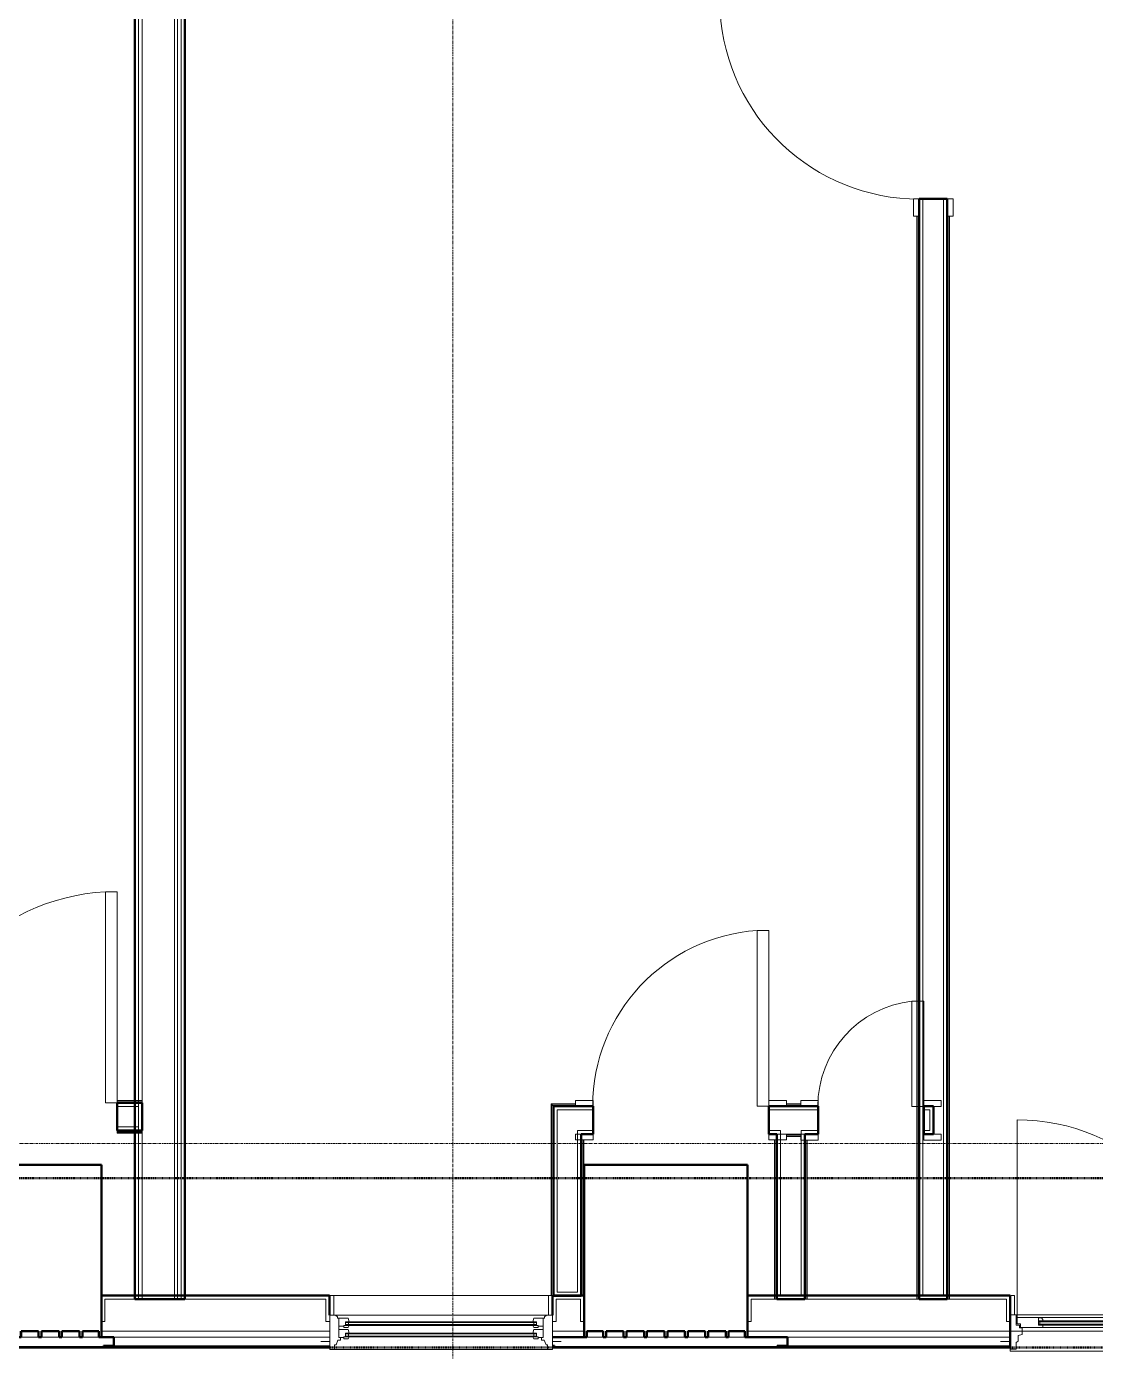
# Model space of a CAD drawing. Header units: inches. Extents: x -4235 to -464, y 9767 to 12344.
# Drawn here: x -3227.1 to -3044.6, y 11246.7 to 11472.8 of the extents above; entities that cross this region are included whole.
import ezdxf

# ---------------------------------------------------------------- set-up
doc = ezdxf.new("R2010")
doc.units = ezdxf.units.IN
doc.header["$MEASUREMENT"] = 0
doc.linetypes.add('Dash 1_16_', pattern=[0.125, 0.0625, -0.0625])
doc.linetypes.add('Grid Line 1_2_', pattern=[0.875, 0.5, -0.125, 0.125, -0.125])
for name, color, linetype, lineweight in [('0-1', 7, 'Continuous', 5), ('0-2', 254, 'Continuous', 9), ('A-DOOR-1', 7, 'Continuous', 9), ('A-DOOR-2', 130, 'Continuous', 20), ('A-DOOR-4', 31, 'Continuous', 9), ('A-DOOR-5', 31, 'Continuous', 20), ('A-DOOR-FRAM', 31, 'Continuous', 20), ('A-DOOR-FRAM-1', 130, 'Continuous', 20), ('A-DOOR-FRAM-2', 31, 'Continuous', 9), ('A-DOOR-GLAZ', 31, 'Continuous', 9), ('A-FLOR-4', 192, 'Continuous', 9), ('A-GENM', 5, 'Continuous', 9), ('A-GENM-5', 5, 'Continuous', 50), ('A-GLAZ-1', 151, 'Continuous', 9), ('A-GLAZ-2', 151, 'Continuous', 20), ('A-GLAZ-3', 151, 'Continuous', 50), ('A-WALL', 113, 'Continuous', 13), ('A-WALL-1', 250, 'Continuous', 50), ('A-WALL-2', 50, 'Continuous', 13), ('A-WALL-3', 10, 'Continuous', 9), ('A-WALL-4', 254, 'Continuous', 9), ('A-WALL-5', 7, 'Continuous', 9), ('A-WALL-6', 113, 'Continuous', 9), ('A-WALL-7', 113, 'Continuous', 50), ('C-PROP-LINE-1', 91, 'Dash 1_16_', 50), ('I-WALL-1', 250, 'Continuous', 50), ('I-WALL-2', 10, 'Continuous', 9), ('I-WALL-3', 254, 'Continuous', 9), ('S-GRID-1', 1, 'Grid Line 1_2_', 9)]:
    doc.layers.add(name, color=color, linetype=linetype, lineweight=lineweight)

# ---------------------------------------------------------------- blocks, each defined once
blk = doc.blocks.new('Basic Wall _ INT - W4BØF - _5_8 GYP - 2X4 WOOD_BATT_ - 5_8 GYP_ - ___-2682507-BACKGROUND - 2ND FLOOR')
at = {"layer": 'A-WALL-3'}
for p, q in [((-3075.02, 11538.59), (-3075.09, 11538.53)), ((-3074.88, 11538.73), (-3075.02, 11538.59)), ((-3074.81, 11538.8), (-3074.88, 11538.74)), ((-3074.67, 11538.94), (-3074.7, 11538.92)), ((-3075.02, 11515.23), (-3075.02, 11515.35)), ((-3075.02, 11515.14), (-3075.02, 11515.23)), ((-3075.02, 11515.08), (-3075.02, 11515.14)), ((-3075.02, 11514.32), (-3075.02, 11514.94)), ((-3075.02, 11510.84), (-3075.02, 11514.31)), ((-3074.67, 11514.94), (-3074.67, 11510.19)), ((-3075.02, 11510.19), (-3075.02, 11510.81)), ((-3075.02, 11509.99), (-3075.02, 11510.04)), ((-3075.02, 11509.9), (-3075.02, 11509.99)), ((-3075.02, 11509.78), (-3075.02, 11509.9)), ((-3075.02, 11486.5), (-3075.02, 11486.6)), ((-3075.02, 11486.4), (-3075.02, 11486.48)), ((-3075.02, 11486.34), (-3075.02, 11486.39)), ((-3075.02, 11482.09), (-3075.02, 11486.19)), ((-3074.67, 11486.19), (-3074.67, 11482.09)), ((-3075.02, 11481.44), (-3075.02, 11482.06)), ((-3074.67, 11482.06), (-3074.67, 11481.44)), ((-3075.02, 11481.24), (-3075.02, 11481.29)), ((-3075.02, 11481.16), (-3075.02, 11481.24)), ((-3075.02, 11481.04), (-3075.02, 11481.15)), ((-3074.67, 11443.44), (-3074.67, 11440.44)), ((-3074.8, 11255.64), (-3075.09, 11255.64)), ((-3075.09, 11255.64), (-3075.02, 11255.64)), ((-3075.02, 11255.64), (-3075.02, 11256.26)), ((-3075.02, 11255.64), (-3074.88, 11255.64)), ((-3074.88, 11255.64), (-3074.81, 11255.64)), ((-3074.72, 11255.64), (-3074.8, 11255.64)), ((-3074.67, 11255.64), (-3074.72, 11255.64)), ((-3074.7, 11255.64), (-3074.67, 11255.64)), ((-3074.67, 11256.26), (-3074.67, 11255.64))]:
    blk.add_line(p, q, dxfattribs=at)
at = {"layer": 'A-WALL-4'}
for p, q in [((-3075.02, 11515.35), (-3075.02, 11538.59)), ((-3074.67, 11538.94), (-3074.67, 11514.94)), ((-3075.09, 11515.23), (-3075.09, 11515.35)), ((-3075.09, 11515.14), (-3075.09, 11515.23)), ((-3075.09, 11515.08), (-3075.09, 11515.14)), ((-3075.09, 11514.32), (-3075.09, 11514.94)), ((-3075.09, 11510.84), (-3075.09, 11514.31)), ((-3074.8, 11514.94), (-3074.8, 11514.32)), ((-3074.8, 11514.31), (-3074.8, 11510.82)), ((-3075.09, 11510.19), (-3075.09, 11510.81)), ((-3075.09, 11509.99), (-3075.09, 11510.04)), ((-3075.09, 11509.9), (-3075.09, 11509.99)), ((-3075.09, 11509.78), (-3075.09, 11509.9)), ((-3075.02, 11486.6), (-3075.02, 11509.78)), ((-3074.8, 11510.81), (-3074.8, 11510.19)), ((-3074.67, 11510.19), (-3074.67, 11486.19)), ((-3075.09, 11486.5), (-3075.09, 11486.6)), ((-3075.09, 11486.4), (-3075.09, 11486.48)), ((-3075.09, 11486.34), (-3075.09, 11486.39)), ((-3075.09, 11482.09), (-3075.09, 11486.19)), ((-3074.8, 11486.19), (-3074.8, 11485.59)), ((-3074.8, 11485.56), (-3074.8, 11482.09)), ((-3075.09, 11481.44), (-3075.09, 11482.06)), ((-3074.8, 11482.06), (-3074.8, 11481.47)), ((-3075.09, 11481.24), (-3075.09, 11481.29)), ((-3075.09, 11481.16), (-3075.09, 11481.24)), ((-3075.09, 11481.04), (-3075.09, 11481.15)), ((-3075.02, 11480.44), (-3075.02, 11481.03)), ((-3074.67, 11481.44), (-3074.67, 11480.44)), ((-3075.02, 11256.26), (-3075.02, 11440.44)), ((-3074.67, 11440.44), (-3074.67, 11256.26)), ((-3075.09, 11255.64), (-3075.09, 11256.26)), ((-3074.8, 11256.26), (-3074.8, 11255.64))]:
    blk.add_line(p, q, dxfattribs=at)
at = {"layer": 'A-WALL-5'}
for p, q in [((-3075.09, 11515.35), (-3075.09, 11538.53)), ((-3074.8, 11538.81), (-3074.8, 11514.94)), ((-3075.09, 11486.6), (-3075.09, 11509.78)), ((-3074.8, 11510.19), (-3074.8, 11486.19)), ((-3075.09, 11480.44), (-3075.09, 11481.03)), ((-3074.8, 11481.44), (-3074.8, 11480.44)), ((-3075.09, 11256.26), (-3075.09, 11440.44)), ((-3074.8, 11440.44), (-3074.8, 11256.26))]:
    blk.add_line(p, q, dxfattribs=at)
at = {"layer": 'A-WALL-5', "flags": 128}
for points in [[(-3075.09, 11538.53), (-3074.97, 11538.65), (-3074.88, 11538.74), (-3074.82, 11538.79), (-3074.8, 11538.81)], [(-3074.8, 11538.81), (-3074.8, 11538.82), (-3074.79, 11538.83), (-3074.77, 11538.84), (-3074.76, 11538.86), (-3074.74, 11538.88), (-3074.72, 11538.9)]]:
    blk.add_lwpolyline(points, dxfattribs=at)
blk = doc.blocks.new('Basic Wall _ INT - W4BØF - _5_8 GYP - 2X4 WOOD_BATT_ - 5_8 GYP_ - ___-2682508-BACKGROUND - 2ND FLOOR')
at = {"layer": 'A-WALL-3'}
for p, q in [((-3069.9, 11543.71), (-3069.92, 11543.69)), ((-3069.72, 11543.89), (-3069.78, 11543.83)), ((-3069.57, 11544.04), (-3069.72, 11543.9)), ((-3069.51, 11544.1), (-3069.57, 11544.04)), ((-3069.92, 11480.44), (-3069.92, 11477.44)), ((-3069.92, 11443.44), (-3069.92, 11440.44)), ((-3069.92, 11256.26), (-3069.92, 11255.64)), ((-3069.92, 11255.64), (-3069.9, 11255.64)), ((-3069.88, 11255.64), (-3069.92, 11255.64)), ((-3069.8, 11255.64), (-3069.88, 11255.64)), ((-3069.51, 11255.64), (-3069.8, 11255.64)), ((-3069.78, 11255.64), (-3069.72, 11255.64)), ((-3069.72, 11255.64), (-3069.57, 11255.64)), ((-3069.57, 11255.64), (-3069.57, 11256.26)), ((-3069.57, 11255.64), (-3069.51, 11255.64))]:
    blk.add_line(p, q, dxfattribs=at)
at = {"layer": 'A-WALL-4'}
for p, q in [((-3069.92, 11543.69), (-3069.92, 11480.44)), ((-3069.57, 11480.44), (-3069.57, 11544.04)), ((-3069.92, 11440.44), (-3069.92, 11256.26)), ((-3069.57, 11256.26), (-3069.57, 11440.44)), ((-3069.8, 11255.64), (-3069.8, 11256.26)), ((-3069.51, 11255.64), (-3069.51, 11256.26))]:
    blk.add_line(p, q, dxfattribs=at)
at = {"layer": 'A-WALL-5'}
for p, q in [((-3069.8, 11480.44), (-3069.8, 11543.81)), ((-3069.51, 11480.44), (-3069.51, 11544.1)), ((-3069.8, 11256.26), (-3069.8, 11440.44)), ((-3069.51, 11256.26), (-3069.51, 11440.44))]:
    blk.add_line(p, q, dxfattribs=at)
at = {"layer": 'A-WALL-5', "flags": 128}
for points in [[(-3069.88, 11543.73), (-3069.86, 11543.75), (-3069.84, 11543.77), (-3069.82, 11543.79), (-3069.81, 11543.8), (-3069.8, 11543.81), (-3069.8, 11543.81)], [(-3069.8, 11543.81), (-3069.78, 11543.83), (-3069.72, 11543.89), (-3069.63, 11543.98), (-3069.51, 11544.1)]]:
    blk.add_lwpolyline(points, dxfattribs=at)
blk = doc.blocks.new('SWING - SINGLE - FLUSH - 2-10 x 6-8 - PRIVACY-3199407-BACKGROUND - 2ND FLOOR')
at = {"layer": 'A-DOOR-1'}
blk.add_arc((17, 2.37), 34.07, 93.3657, 180, dxfattribs=at)
at = {"layer": 'A-DOOR-2'}
for p, q in [((15, 2.37), (15, 36.38)), ((17, 36.38), (15, 36.38)), ((17, 2.37), (17, 36.38)), ((17, 2.37), (15, 2.37))]:
    blk.add_line(p, q, dxfattribs=at)
at = {"layer": 'A-DOOR-FRAM-1'}
for p, q in [((-17, 3.37), (-20, 3.37)), ((-20, 3.37), (-20, 2.37)), ((-20, 2.37), (-17, 2.37)), ((-17, 2.37), (-17, 3.37)), ((20, 3.37), (17, 3.37)), ((17, 3.37), (17, 2.37)), ((17, 2.37), (20, 2.37)), ((20, 2.37), (20, 3.37)), ((-17, -2.38), (-20, -2.38)), ((-20, -2.38), (-20, -3.38)), ((-20, -3.38), (-17, -3.38)), ((-17, -3.38), (-17, -2.38)), ((20, -2.38), (17, -2.38)), ((17, -2.38), (17, -3.38)), ((17, -3.38), (20, -3.38)), ((20, -3.38), (20, -2.38))]:
    blk.add_line(p, q, dxfattribs=at)
blk = doc.blocks.new('Basic Wall _ INT - W4BØF - _5_8 GYP - 2X4 WOOD_BATT_ - 5_8 GYP_ - ___-2682517-BACKGROUND - 2ND FLOOR')
at = {"layer": 'A-WALL-3'}
for p, q in [((-3132.37, 11256.26), (-3132.37, 11256.2)), ((-3132.37, 11256.16), (-3132.35, 11256.16)), ((-3132.23, 11256.16), (-3132.17, 11256.16)), ((-3132.17, 11256.16), (-3132.02, 11256.16)), ((-3132.02, 11256.16), (-3132.02, 11256.24)), ((-3132.02, 11256.16), (-3131.96, 11256.16))]:
    blk.add_line(p, q, dxfattribs=at)
at = {"layer": 'A-WALL-4'}
for p, q in [((-3132.37, 11282.79), (-3132.37, 11256.26)), ((-3132.02, 11256.26), (-3132.02, 11282.79)), ((-3132.33, 11256.16), (-3132.37, 11256.16)), ((-3132.25, 11256.16), (-3132.33, 11256.16)), ((-3132.25, 11256.16), (-3132.25, 11256.26)), ((-3131.96, 11256.16), (-3132.25, 11256.16)), ((-3131.96, 11256.17), (-3131.96, 11256.25))]:
    blk.add_line(p, q, dxfattribs=at)
at = {"layer": 'A-WALL-5'}
for p, q in [((-3132.25, 11256.26), (-3132.25, 11282.79)), ((-3131.96, 11256.26), (-3131.96, 11282.79))]:
    blk.add_line(p, q, dxfattribs=at)
blk = doc.blocks.new('Basic Wall _ INT - W4BØF - _5_8 GYP - 2X4 WOOD_BATT_ - 5_8 GYP_ - ___-2682518-BACKGROUND - 2ND FLOOR')
at = {"layer": 'A-WALL-3'}
for p, q in [((-3137.47, 11288.89), (-3137.54, 11288.95)), ((-3137.33, 11288.75), (-3137.47, 11288.89)), ((-3137.26, 11288.68), (-3137.33, 11288.74)), ((-3137.12, 11288.54), (-3137.15, 11288.56)), ((-3137.15, 11256.16), (-3137.12, 11256.16)), ((-3137.12, 11256.26), (-3137.12, 11256.16))]:
    blk.add_line(p, q, dxfattribs=at)
at = {"layer": 'A-WALL-4'}
for p, q in [((-3137.47, 11256.26), (-3137.47, 11288.89)), ((-3137.12, 11288.54), (-3137.12, 11256.26)), ((-3137.25, 11256.16), (-3137.27, 11256.16)), ((-3137.25, 11256.26), (-3137.25, 11256.2)), ((-3137.17, 11256.16), (-3137.25, 11256.16)), ((-3137.12, 11256.16), (-3137.17, 11256.16))]:
    blk.add_line(p, q, dxfattribs=at)
at = {"layer": 'A-WALL-5'}
for p, q in [((-3137.54, 11256.26), (-3137.54, 11288.95)), ((-3137.25, 11288.66), (-3137.25, 11256.26))]:
    blk.add_line(p, q, dxfattribs=at)
at = {"layer": 'A-WALL-5', "flags": 128}
for points in [[(-3137.54, 11288.95), (-3137.42, 11288.83), (-3137.33, 11288.74), (-3137.27, 11288.68), (-3137.25, 11288.66)], [(-3137.25, 11288.66), (-3137.25, 11288.66), (-3137.24, 11288.65), (-3137.22, 11288.64), (-3137.21, 11288.62), (-3137.19, 11288.6), (-3137.17, 11288.58)]]:
    blk.add_lwpolyline(points, dxfattribs=at)
blk = doc.blocks.new('Basic Wall _ INT - W4BØF - _5_8 GYP - 2X4 WOOD_BATT_ - 5_8 GYP_ - ___-2682519-BACKGROUND - 2ND FLOOR')
at = {"layer": 'A-WALL-3'}
for p, q in [((-3094.92, 11283.79), (-3097.36, 11283.79)), ((-3097.36, 11283.44), (-3094.92, 11283.44))]:
    blk.add_line(p, q, dxfattribs=at)
at = {"layer": 'A-WALL-4'}
for p, q in [((-3097.36, 11283.66), (-3094.92, 11283.66)), ((-3097.36, 11283.38), (-3094.92, 11283.38))]:
    blk.add_line(p, q, dxfattribs=at)
blk = doc.blocks.new('Basic Wall _ INT - W4BØF - _5_8 GYP - 2X4 WOOD_BATT_ - 5_8 GYP_ - ___-2682520-BACKGROUND - 2ND FLOOR')
at = {"layer": 'A-WALL-3'}
for p, q in [((-3137.54, 11288.95), (-3137.47, 11288.89)), ((-3137.47, 11288.89), (-3137.33, 11288.75)), ((-3137.33, 11288.74), (-3137.26, 11288.68)), ((-3137.15, 11288.56), (-3137.12, 11288.54)), ((-3097.36, 11288.54), (-3100.36, 11288.54)), ((-3091.92, 11288.54), (-3094.92, 11288.54))]:
    blk.add_line(p, q, dxfattribs=at)
at = {"layer": 'A-WALL-4'}
for p, q in [((-3137.47, 11288.89), (-3133.36, 11288.89)), ((-3133.36, 11288.54), (-3137.12, 11288.54)), ((-3097.36, 11288.89), (-3094.92, 11288.89)), ((-3094.92, 11288.54), (-3097.36, 11288.54))]:
    blk.add_line(p, q, dxfattribs=at)
at = {"layer": 'A-WALL-5'}
for p, q in [((-3137.54, 11288.95), (-3133.36, 11288.95)), ((-3133.36, 11288.66), (-3137.25, 11288.66)), ((-3097.36, 11288.95), (-3094.92, 11288.95)), ((-3094.92, 11288.66), (-3097.36, 11288.66))]:
    blk.add_line(p, q, dxfattribs=at)
at = {"layer": 'A-WALL-5', "flags": 128}
for points in [[(-3137.25, 11288.66), (-3137.27, 11288.68), (-3137.33, 11288.74), (-3137.42, 11288.83), (-3137.54, 11288.95)], [(-3137.17, 11288.58), (-3137.19, 11288.6), (-3137.21, 11288.62), (-3137.22, 11288.64), (-3137.24, 11288.65), (-3137.25, 11288.66), (-3137.25, 11288.66)]]:
    blk.add_lwpolyline(points, dxfattribs=at)
blk = doc.blocks.new('SWING - SINGLE - FLUSH - 30_ x 80_ - MAGIC PAK DOOR - ACOUSTICAL SEAL-3199413-BACKGROUND - 2ND FLOOR')
at = {"layer": 'A-DOOR-1'}
blk.add_arc((15, 2.375), 30.067, 93.81407, 180, dxfattribs=at)
at = {"layer": 'A-DOOR-2'}
for p, q in [((13, 2.375), (13, 32.375)), ((15, 32.375), (13, 32.375)), ((15, 2.375), (15, 32.375)), ((15, 2.375), (13, 2.375))]:
    blk.add_line(p, q, dxfattribs=at)
at = {"layer": 'A-DOOR-FRAM-1'}
for p, q in [((-15, 3.375), (-18, 3.375)), ((-18, 3.375), (-18, 2.375)), ((-18, 2.375), (-15, 2.375)), ((-15, 2.375), (-15, 3.375)), ((18, 3.375), (15, 3.375)), ((15, 3.375), (15, 2.375)), ((15, 2.375), (18, 2.375)), ((18, 2.375), (18, 3.375)), ((-15, -2.375), (-18, -2.375)), ((-18, -2.375), (-18, -3.375)), ((-18, -3.375), (-15, -3.375)), ((-15, -3.375), (-15, -2.375)), ((18, -2.375), (15, -2.375)), ((15, -2.375), (15, -3.375)), ((15, -3.375), (18, -3.375)), ((18, -3.375), (18, -2.375))]:
    blk.add_line(p, q, dxfattribs=at)
blk = doc.blocks.new('SWING - SINGLE - FLUSH - 1-6 X 6-8 PASSAGE-3199417-BACKGROUND - 2ND FLOOR')
at = {"layer": 'A-DOOR-1'}
blk.add_arc((9, 2.37), 18.07, 96.3558, 180, dxfattribs=at)
at = {"layer": 'A-DOOR-2'}
for p, q in [((7, 2.37), (7, 20.33)), ((9, 20.33), (7, 20.33)), ((9, 2.37), (9, 20.33)), ((9, 2.37), (7, 2.37))]:
    blk.add_line(p, q, dxfattribs=at)
at = {"layer": 'A-DOOR-FRAM-1'}
for p, q in [((-9, 3.37), (-12, 3.37)), ((-12, 3.37), (-12, 2.37)), ((-12, 2.37), (-9, 2.37)), ((-9, 2.37), (-9, 3.37)), ((12, 3.37), (9, 3.37)), ((9, 3.37), (9, 2.37)), ((9, 2.37), (12, 2.37)), ((12, 2.37), (12, 3.37)), ((-9, -2.38), (-12, -2.38)), ((-12, -2.38), (-12, -3.38)), ((-12, -3.38), (-9, -3.38)), ((-9, -3.38), (-9, -2.38)), ((12, -2.38), (9, -2.38)), ((9, -2.38), (9, -3.38)), ((9, -3.38), (12, -3.38)), ((12, -3.38), (12, -2.38))]:
    blk.add_line(p, q, dxfattribs=at)
blk = doc.blocks.new('Basic Wall _ INT - W4BØF - _5_8 GYP - 2X4 WOOD_BATT_ - 5_8 GYP_ - ___-2682521-BACKGROUND - 2ND FLOOR')
at = {"layer": 'A-WALL-3'}
for p, q in [((-3094.23, 11255.64), (-3094.23, 11256.26)), ((-3094.23, 11255.64), (-3094.2, 11255.64)), ((-3094.18, 11255.64), (-3094.23, 11255.64)), ((-3094.1, 11255.64), (-3094.18, 11255.64)), ((-3093.81, 11255.64), (-3094.1, 11255.64)), ((-3094.09, 11255.64), (-3094.03, 11255.64)), ((-3094.02, 11255.64), (-3093.88, 11255.64)), ((-3093.88, 11256.26), (-3093.88, 11255.64)), ((-3093.88, 11255.64), (-3093.81, 11255.64))]:
    blk.add_line(p, q, dxfattribs=at)
at = {"layer": 'A-WALL-4'}
for p, q in [((-3094.23, 11256.26), (-3094.23, 11282.79)), ((-3093.88, 11282.79), (-3093.88, 11256.26)), ((-3094.1, 11255.64), (-3094.1, 11256.26)), ((-3093.81, 11256.26), (-3093.81, 11255.64))]:
    blk.add_line(p, q, dxfattribs=at)
at = {"layer": 'A-WALL-5'}
for p, q in [((-3094.1, 11256.26), (-3094.1, 11282.79)), ((-3093.81, 11282.79), (-3093.81, 11256.26))]:
    blk.add_line(p, q, dxfattribs=at)
blk = doc.blocks.new('Basic Wall _ INT - W4BØF - _5_8 GYP - 2X4 WOOD_BATT_ - 5_8 GYP_ - ___-2682522-BACKGROUND - 2ND FLOOR')
at = {"layer": 'A-WALL-3'}
for p, q in [((-3099.1, 11255.64), (-3099.39, 11255.64)), ((-3099.39, 11255.64), (-3099.33, 11255.64)), ((-3099.33, 11256.26), (-3099.33, 11255.64)), ((-3099.33, 11255.64), (-3099.18, 11255.64)), ((-3099.18, 11255.64), (-3099.12, 11255.64)), ((-3099.02, 11255.64), (-3099.1, 11255.64)), ((-3098.98, 11255.64), (-3099.02, 11255.64)), ((-3099, 11255.64), (-3098.98, 11255.64)), ((-3098.98, 11255.64), (-3098.98, 11256.26))]:
    blk.add_line(p, q, dxfattribs=at)
at = {"layer": 'A-WALL-4'}
for p, q in [((-3099.33, 11282.79), (-3099.33, 11256.26)), ((-3098.98, 11256.26), (-3098.98, 11282.79)), ((-3099.39, 11256.26), (-3099.39, 11255.64)), ((-3099.1, 11256.26), (-3099.1, 11255.64))]:
    blk.add_line(p, q, dxfattribs=at)
at = {"layer": 'A-WALL-5'}
for p, q in [((-3099.39, 11282.79), (-3099.39, 11256.26)), ((-3099.1, 11282.79), (-3099.1, 11256.26))]:
    blk.add_line(p, q, dxfattribs=at)
blk = doc.blocks.new('Basic Wall _ INT - W4BØF - _5_8 GYP - 2X4 WOOD_BATT_ - 5_8 GYP_ - ___-3184032-BACKGROUND - 2ND FLOOR')
at = {"layer": 'A-WALL-3'}
for p, q in [((-3207.32, 11289.49), (-3208.56, 11289.49)), ((-3207.32, 11289.49), (-3207.32, 11289.55)), ((-3207.32, 11289.55), (-3207.32, 11289.26)), ((-3207.32, 11289.34), (-3207.32, 11289.49)), ((-3208.56, 11289.14), (-3207.32, 11289.14)), ((-3207.32, 11289.28), (-3207.32, 11289.34)), ((-3207.32, 11289.26), (-3207.32, 11289.2)), ((-3207.32, 11289.2), (-3207.32, 11289.18)), ((-3207.32, 11289.18), (-3207.32, 11289.14)), ((-3207.32, 11289.14), (-3207.32, 11289.16))]:
    blk.add_line(p, q, dxfattribs=at)
at = {"layer": 'A-WALL-4'}
for p, q in [((-3211.6, 11289.55), (-3211.6, 11289.49)), ((-3211.6, 11289.49), (-3211.6, 11289.34)), ((-3208.57, 11289.49), (-3211.6, 11289.49)), ((-3207.32, 11289.55), (-3208.56, 11289.55)), ((-3211.6, 11289.34), (-3211.6, 11289.28)), ((-3211.6, 11289.16), (-3211.6, 11289.14)), ((-3211.6, 11289.14), (-3208.57, 11289.14)), ((-3207.32, 11289.26), (-3208.56, 11289.26))]:
    blk.add_line(p, q, dxfattribs=at)
at = {"layer": 'A-WALL-5'}
for p, q in [((-3211.6, 11289.26), (-3211.6, 11289.55)), ((-3208.57, 11289.55), (-3211.6, 11289.55)), ((-3208.57, 11289.26), (-3211.6, 11289.26)), ((-3211.6, 11289.18), (-3211.6, 11289.26)), ((-3211.6, 11289.14), (-3211.6, 11289.18))]:
    blk.add_line(p, q, dxfattribs=at)
blk = doc.blocks.new('Basic Wall _ INT - W4BØF - _5_8 GYP - 2X4 WOOD_BATT_ - 5_8 GYP_ - ___-3184031-BACKGROUND - 2ND FLOOR')
at = {"layer": 'A-WALL-3'}
for p, q in [((-3208.56, 11284.39), (-3207.99, 11284.39)), ((-3207.99, 11284.04), (-3208.56, 11284.04)), ((-3207.95, 11284.39), (-3207.32, 11284.39)), ((-3207.32, 11284.04), (-3207.95, 11284.04)), ((-3207.32, 11284.39), (-3207.32, 11284.34)), ((-3207.32, 11284.36), (-3207.32, 11284.39)), ((-3207.32, 11284.34), (-3207.32, 11284.26)), ((-3207.32, 11284.26), (-3207.32, 11284.26)), ((-3207.32, 11284.26), (-3207.32, 11284.24)), ((-3207.32, 11284.18), (-3207.32, 11284.25)), ((-3207.32, 11284.24), (-3207.32, 11283.97)), ((-3207.32, 11284.04), (-3207.32, 11284.18)), ((-3207.32, 11283.97), (-3207.32, 11284.04))]:
    blk.add_line(p, q, dxfattribs=at)
at = {"layer": 'A-WALL-4'}
for p, q in [((-3211.6, 11284.39), (-3211.6, 11284.36)), ((-3211.6, 11284.39), (-3208.57, 11284.39)), ((-3211.6, 11284.25), (-3211.6, 11284.18)), ((-3211.6, 11284.18), (-3211.6, 11284.04)), ((-3211.6, 11284.04), (-3211.6, 11283.97)), ((-3208.57, 11284.04), (-3211.6, 11284.04)), ((-3208.56, 11284.26), (-3207.99, 11284.26)), ((-3207.99, 11283.97), (-3208.56, 11283.97)), ((-3207.95, 11284.26), (-3207.32, 11284.26)), ((-3207.32, 11283.97), (-3207.95, 11283.97))]:
    blk.add_line(p, q, dxfattribs=at)
at = {"layer": 'A-WALL-5'}
for p, q in [((-3211.6, 11284.34), (-3211.6, 11284.39)), ((-3211.6, 11284.26), (-3211.6, 11284.34)), ((-3211.6, 11284.26), (-3208.57, 11284.26)), ((-3211.6, 11283.97), (-3211.6, 11284.26)), ((-3208.57, 11283.97), (-3211.6, 11283.97))]:
    blk.add_line(p, q, dxfattribs=at)
blk = doc.blocks.new('SWING - SINGLE - FLUSH - 36_ x 80_ - OFFSET PIVOT DOOR AT MAGIC PAK AND WASHER_DRYER-3199414-BACKGROUND - 2ND FLOOR')
at = {"layer": 'A-DOOR-1'}
blk.add_arc((18, 2.37), 36.07, 93.1789, 180, dxfattribs=at)
at = {"layer": 'A-DOOR-2'}
for p, q in [((16, 2.37), (16, 38.39)), ((18, 38.39), (16, 38.39)), ((18, 2.37), (18, 38.39)), ((18, 2.37), (16, 2.37))]:
    blk.add_line(p, q, dxfattribs=at)
blk = doc.blocks.new('CTR - 1st Phase - Unit Layouts_rvt-1-BACKGROUND - 2ND FLOOR')
at = {"layer": 'A-WALL-1'}
for p, q in [((-3069.92, 11443.44), (-3074.67, 11443.44)), ((-3074.67, 11443.44), (-3074.67, 11255.64)), ((-3069.92, 11255.64), (-3069.92, 11443.44)), ((-3207.32, 11289.14), (-3211.6, 11289.14)), ((-3211.6, 11289.14), (-3211.6, 11284.39)), ((-3207.32, 11288.51), (-3207.32, 11289.14)), ((-3207.32, 11285.01), (-3207.32, 11288.51)), ((-3136.5, 11288.54), (-3137.12, 11288.54)), ((-3137.12, 11288.54), (-3137.12, 11256.16)), ((-3132.37, 11288.54), (-3136.5, 11288.54)), ((-3130.36, 11288.54), (-3132.37, 11288.54)), ((-3130.36, 11283.79), (-3130.36, 11288.54)), ((-3091.92, 11288.54), (-3100.36, 11288.54)), ((-3100.36, 11288.54), (-3100.36, 11283.79)), ((-3091.92, 11283.79), (-3091.92, 11288.54)), ((-3072.24, 11288.54), (-3073.92, 11288.54)), ((-3073.92, 11288.54), (-3073.92, 11283.79)), ((-3072.24, 11287.91), (-3072.24, 11288.54)), ((-3072.24, 11284.41), (-3072.24, 11287.91)), ((-3207.32, 11284.39), (-3207.32, 11285.01)), ((-3211.6, 11284.39), (-3207.32, 11284.39)), ((-3132.37, 11256.16), (-3132.37, 11283.79)), ((-3132.37, 11283.79), (-3130.36, 11283.79)), ((-3100.36, 11283.79), (-3098.98, 11283.79)), ((-3098.98, 11283.79), (-3098.98, 11255.64)), ((-3094.23, 11283.79), (-3091.92, 11283.79)), ((-3094.23, 11255.64), (-3094.23, 11283.79)), ((-3073.92, 11283.79), (-3072.24, 11283.79)), ((-3072.24, 11283.79), (-3072.24, 11284.41)), ((-3137.12, 11256.16), (-3136.5, 11256.16)), ((-3136.5, 11256.16), (-3133, 11256.16)), ((-3133, 11256.16), (-3132.37, 11256.16)), ((-3098.98, 11255.64), (-3098.35, 11255.64)), ((-3098.35, 11255.64), (-3094.85, 11255.64)), ((-3094.85, 11255.64), (-3094.23, 11255.64)), ((-3074.67, 11255.64), (-3074.05, 11255.64)), ((-3074.05, 11255.64), (-3070.55, 11255.64)), ((-3070.55, 11255.64), (-3069.92, 11255.64))]:
    blk.add_line(p, q, dxfattribs=at)
at = {"layer": 'A-WALL-2'}
for p, q in [((-3074.05, 11443.44), (-3074.05, 11256.26)), ((-3070.55, 11443.44), (-3070.55, 11256.26)), ((-3207.95, 11288.51), (-3211.6, 11288.51)), ((-3207.95, 11285.01), (-3207.95, 11288.51)), ((-3136.5, 11287.91), (-3136.5, 11256.79)), ((-3136.5, 11287.91), (-3133, 11287.91)), ((-3133, 11287.91), (-3132.37, 11287.91)), ((-3130.36, 11287.91), (-3132.37, 11287.91)), ((-3091.92, 11287.91), (-3100.36, 11287.91)), ((-3072.86, 11287.91), (-3073.92, 11287.91)), ((-3072.86, 11284.41), (-3072.86, 11287.91)), ((-3207.95, 11285.01), (-3211.6, 11285.01)), ((-3133, 11284.41), (-3133, 11256.79)), ((-3133, 11284.41), (-3132.37, 11284.41)), ((-3130.36, 11284.41), (-3132.37, 11284.41)), ((-3098.35, 11284.41), (-3100.36, 11284.41)), ((-3098.35, 11284.41), (-3098.35, 11283.79)), ((-3098.35, 11256.26), (-3098.35, 11283.79)), ((-3091.92, 11284.41), (-3094.85, 11284.41)), ((-3094.85, 11284.41), (-3094.85, 11283.79)), ((-3094.85, 11256.26), (-3094.85, 11283.79)), ((-3072.86, 11284.41), (-3073.92, 11284.41)), ((-3136.5, 11256.79), (-3133, 11256.79)), ((-3098.35, 11256.26), (-3094.85, 11256.26)), ((-3074.05, 11256.26), (-3070.55, 11256.26))]:
    blk.add_line(p, q, dxfattribs=at)
at = {"layer": 'A-WALL-3'}
for p, q in [((-3074.67, 11443.44), (-3074.67, 11440.44)), ((-3069.92, 11440.44), (-3069.92, 11443.44)), ((-3074.67, 11440.44), (-3074.67, 11256.26)), ((-3069.92, 11256.26), (-3069.92, 11440.44)), ((-3208.57, 11289.14), (-3211.6, 11289.14)), ((-3207.32, 11289.14), (-3208.56, 11289.14)), ((-3207.32, 11289.14), (-3207.32, 11284.39)), ((-3137.12, 11288.54), (-3133.36, 11288.54)), ((-3137.12, 11288.54), (-3137.12, 11256.26)), ((-3097.36, 11288.54), (-3100.36, 11288.54)), ((-3094.92, 11288.54), (-3097.36, 11288.54)), ((-3091.92, 11288.54), (-3094.92, 11288.54)), ((-3073.92, 11283.79), (-3073.92, 11288.54)), ((-3072.24, 11288.54), (-3072.24, 11283.79)), ((-3211.6, 11284.39), (-3208.57, 11284.39)), ((-3208.56, 11284.39), (-3207.99, 11284.39)), ((-3207.95, 11284.39), (-3207.32, 11284.39)), ((-3132.37, 11256.26), (-3132.37, 11282.79)), ((-3098.98, 11282.79), (-3098.98, 11256.26)), ((-3094.23, 11256.26), (-3094.23, 11282.79)), ((-3137.12, 11256.26), (-3137.12, 11256.16)), ((-3132.37, 11256.16), (-3137.12, 11256.16)), ((-3132.37, 11256.2), (-3132.37, 11256.26)), ((-3098.98, 11256.26), (-3098.98, 11255.64)), ((-3094.23, 11255.64), (-3098.98, 11255.64)), ((-3094.23, 11255.64), (-3094.23, 11256.26)), ((-3074.67, 11256.26), (-3074.67, 11255.64)), ((-3069.92, 11255.64), (-3074.67, 11255.64)), ((-3069.92, 11255.64), (-3069.92, 11256.26))]:
    blk.add_line(p, q, dxfattribs=at)
at = {"layer": 'A-WALL-4'}
for p, q in [((-3074.67, 11443.44), (-3069.92, 11443.44)), ((-3211.6, 11284.39), (-3211.6, 11289.14)), ((-3130.36, 11288.54), (-3130.36, 11283.79)), ((-3100.36, 11283.79), (-3100.36, 11288.54)), ((-3091.92, 11288.54), (-3091.92, 11283.79))]:
    blk.add_line(p, q, dxfattribs=at)
at = {"layer": '0-2'}
for name, p in [('Basic Wall _ INT - W4BØF - _5_8 GYP - 2X4 WOOD_BATT_ - 5_8 GYP_ - ___-2682508-BACKGROUND - 2ND FLOOR', (0, 0)), ('Basic Wall _ INT - W4BØF - _5_8 GYP - 2X4 WOOD_BATT_ - 5_8 GYP_ - ___-2682507-BACKGROUND - 2ND FLOOR', (0, 0)), ('SWING - SINGLE - FLUSH - 36_ x 80_ - OFFSET PIVOT DOOR AT MAGIC PAK AND WASHER_DRYER-3199414-BACKGROUND - 2ND FLOOR', (-3229.6, 11286.76)), ('SWING - SINGLE - FLUSH - 30_ x 80_ - MAGIC PAK DOOR - ACOUSTICAL SEAL-3199413-BACKGROUND - 2ND FLOOR', (-3115.36, 11286.16)), ('SWING - SINGLE - FLUSH - 1-6 X 6-8 PASSAGE-3199417-BACKGROUND - 2ND FLOOR', (-3082.92, 11286.16)), ('Basic Wall _ INT - W4BØF - _5_8 GYP - 2X4 WOOD_BATT_ - 5_8 GYP_ - ___-3184032-BACKGROUND - 2ND FLOOR', (0, 0)), ('Basic Wall _ INT - W4BØF - _5_8 GYP - 2X4 WOOD_BATT_ - 5_8 GYP_ - ___-2682518-BACKGROUND - 2ND FLOOR', (0, 0)), ('Basic Wall _ INT - W4BØF - _5_8 GYP - 2X4 WOOD_BATT_ - 5_8 GYP_ - ___-2682520-BACKGROUND - 2ND FLOOR', (0, 0)), ('Basic Wall _ INT - W4BØF - _5_8 GYP - 2X4 WOOD_BATT_ - 5_8 GYP_ - ___-3184031-BACKGROUND - 2ND FLOOR', (0, 0)), ('Basic Wall _ INT - W4BØF - _5_8 GYP - 2X4 WOOD_BATT_ - 5_8 GYP_ - ___-2682517-BACKGROUND - 2ND FLOOR', (0, 0)), ('Basic Wall _ INT - W4BØF - _5_8 GYP - 2X4 WOOD_BATT_ - 5_8 GYP_ - ___-2682522-BACKGROUND - 2ND FLOOR', (0, 0)), ('Basic Wall _ INT - W4BØF - _5_8 GYP - 2X4 WOOD_BATT_ - 5_8 GYP_ - ___-2682519-BACKGROUND - 2ND FLOOR', (0, 0)), ('Basic Wall _ INT - W4BØF - _5_8 GYP - 2X4 WOOD_BATT_ - 5_8 GYP_ - ___-2682521-BACKGROUND - 2ND FLOOR', (0, 0))]:
    blk.add_blockref(name, p, dxfattribs=at)
at = {"layer": '0-2', "rotation": 90.00000000004655}
blk.add_blockref('SWING - SINGLE - FLUSH - 2-10 x 6-8 - PRIVACY-3199407-BACKGROUND - 2ND FLOOR', (-3072.3, 11460.44), dxfattribs=at)
blk = doc.blocks.new('CTR - 1st Phase - Common Walls_rvt-1-BACKGROUND - 2ND FLOOR')
at = {"layer": 'A-WALL-2'}
for p, q in [((-3207.95, 11255.64), (-3207.95, 11622.61)), ((-3207.32, 11255.64), (-3207.32, 11622.61)), ((-3201.82, 11255.64), (-3201.82, 11622.61)), ((-3201.32, 11255.64), (-3201.32, 11622.61)), ((-3200.7, 11255.64), (-3200.7, 11622.61))]:
    blk.add_line(p, q, dxfattribs=at)
at = {"layer": 'I-WALL-1'}
for p, q in [((-3208.57, 11622.61), (-3208.57, 11255.64)), ((-3200.07, 11255.64), (-3200.07, 11520.49)), ((-3208.57, 11255.64), (-3200.07, 11255.64))]:
    blk.add_line(p, q, dxfattribs=at)
at = {"layer": 'I-WALL-2'}
for p, q in [((-3208.57, 11289.55), (-3208.57, 11289.47)), ((-3208.57, 11289.43), (-3208.57, 11289.37)), ((-3208.57, 11289.14), (-3208.57, 11284.39)), ((-3208.57, 11284.18), (-3208.57, 11284.12)), ((-3208.57, 11284.09), (-3208.57, 11284.01)), ((-3208.57, 11256.26), (-3208.57, 11255.64)), ((-3200.07, 11255.64), (-3208.57, 11255.64)), ((-3200.07, 11255.64), (-3200.07, 11256.26))]:
    blk.add_line(p, q, dxfattribs=at)
at = {"layer": 'I-WALL-3'}
for p, q in [((-3208.57, 11622.61), (-3208.57, 11289.55)), ((-3200.07, 11256.26), (-3200.07, 11509.78)), ((-3208.57, 11283.97), (-3208.57, 11256.26))]:
    blk.add_line(p, q, dxfattribs=at)
blk = doc.blocks.new('Door-Inswing-Andersen-400_Series-Single - 3_ 0-1_8_ x custom height - 2ND FLOOR-2896085-BACKGROUND - 2ND FLOOR')
at = {"layer": 'A-DOOR-4'}
blk.add_line((16.87, -0.66), (16.87, -34.41), dxfattribs=at)
blk.add_arc((16.87, -0.66), 33.75, 180, 270, dxfattribs=at)
at = {"layer": 'A-DOOR-5'}
for p, q in [((-16.26, 0.42), (-16.87, 0.41)), ((-16.87, 0.41), (-16.87, -0.66)), ((-16.26, 1.06), (-16.26, 0.42)), ((-16.26, 1.06), (-12.44, 1.06)), ((-13.19, 0.66), (-12.44, 0.66)), ((-13.19, -0.66), (-13.19, 0.66)), ((-12.44, 0.75), (-12.47, 1.06)), ((12.44, 1.06), (-12.44, 1.06)), ((-12.44, 0.66), (-12.44, 0.75)), ((16.26, 1.06), (12.44, 1.06)), ((12.44, 0.75), (12.47, 1.06)), ((12.44, 0.66), (12.44, 0.75)), ((13.19, 0.66), (12.44, 0.66)), ((13.19, -0.66), (13.19, 0.66)), ((16.26, 1.06), (16.26, 0.42)), ((16.26, 0.42), (16.87, 0.41)), ((16.87, 0.41), (16.87, -0.66)), ((-16.87, -0.66), (-12.44, -0.66)), ((-12.44, -0.09), (-13.19, -0.09)), ((-13.19, -0.59), (-12.67, -0.59)), ((-13.19, -0.66), (-13.19, -0.59)), ((-12.67, -0.59), (-12.47, -0.34)), ((-12.47, -0.34), (-12.44, -0.16)), ((-12.44, -0.16), (-12.44, -0.09)), ((12.44, -0.66), (-12.44, -0.66)), ((12.44, -0.09), (13.19, -0.09)), ((12.44, -0.16), (12.44, -0.09)), ((12.47, -0.34), (12.44, -0.16)), ((16.87, -0.66), (12.44, -0.66)), ((12.67, -0.59), (12.47, -0.34)), ((13.19, -0.59), (12.67, -0.59)), ((13.19, -0.66), (13.19, -0.59))]:
    blk.add_line(p, q, dxfattribs=at)
at = {"layer": 'A-DOOR-FRAM'}
for p, q in [((18.06, 5.09), (-18.06, 5.09)), ((-18.06, 5.09), (-18.06, 4.44)), ((-18.06, 4.75), (-18.06, -1.13)), ((-18.06, 4.75), (-17.03, 4.75)), ((-17.03, 3.63), (-17.03, 4.75)), ((17.03, 3.63), (17.03, 4.75)), ((18.06, 4.75), (17.03, 4.75)), ((18.06, 4.44), (18.06, 5.09)), ((18.06, 4.75), (18.06, -1.13)), ((-19.69, 3.44), (-18.06, 3.44)), ((-18.06, 4.44), (-18.06, -1.13)), ((-16.69, 3.39), (-17.03, 3.63)), ((-16.69, 2.39), (-16.69, 3.39)), ((-16, 2.23), (-16.69, 2.39)), ((16, 2.23), (16.69, 2.39)), ((16.69, 3.39), (17.03, 3.63)), ((16.69, 2.39), (16.69, 3.39)), ((18.06, -1.13), (18.06, 4.44)), ((19.69, 3.44), (18.06, 3.44)), ((-17.03, 0.66), (-16.45, 0.66)), ((-17.03, -1.13), (-17.03, 0.66)), ((-16.45, 0.66), (-16.45, 1.09)), ((-16.45, 1.09), (-16, 1.09)), ((-16, 1.09), (-16, 2.23)), ((16, 1.09), (16, 2.23)), ((16.45, 1.09), (16, 1.09)), ((16.45, 0.66), (16.45, 1.09)), ((17.03, 0.66), (16.45, 0.66)), ((17.03, -1.13), (17.03, 0.66)), ((-18.06, -1.13), (-17.94, -1.13)), ((-17.69, -1.13), (-18.06, -1.13)), ((-18.06, -1.13), (-17.03, -1.13)), ((-17.31, -1.13), (17.31, -1.13)), ((18.06, -1.13), (17.03, -1.13)), ((17.94, -1.13), (18.06, -1.13))]:
    blk.add_line(p, q, dxfattribs=at)
at = {"layer": 'A-DOOR-FRAM-2'}
for p, q in [((-17.31, -1.13), (-17.94, -1.13)), ((-17.94, -1.13), (-17.94, -4.44)), ((-17.31, -4.44), (-17.31, -1.13)), ((17.94, -1.13), (17.31, -1.13)), ((17.31, -1.13), (17.31, -4.44)), ((17.94, -4.44), (17.94, -1.13)), ((-17.94, -4.44), (-17.31, -4.44)), ((17.31, -4.44), (17.94, -4.44))]:
    blk.add_line(p, q, dxfattribs=at)
at = {"layer": 'A-DOOR-GLAZ'}
for p, q in [((-12.44, 0.5), (-13.19, 0.5)), ((-13.19, 0.06), (-12.44, 0.06)), ((-12.98, 0.5), (-12.98, 0.06)), ((12.44, 0.66), (-12.44, 0.66)), ((12.44, 0.5), (-12.44, 0.5)), ((12.44, 0.06), (-12.44, 0.06)), ((12.44, 0.5), (13.19, 0.5)), ((13.19, 0.06), (12.44, 0.06)), ((12.98, 0.5), (12.98, 0.06)), ((12.44, -0.09), (-12.44, -0.09))]:
    blk.add_line(p, q, dxfattribs=at)
blk = doc.blocks.new('V-Series_EWC4_SPVU_RFA_2015 - 2ND AND 3RD FLOOR-2226480-BACKGROUND - 2ND FLOOR')
at = {"layer": 'A-GENM'}
for p, q in [((-3858.97, 11732.03), (-3858.97, 11734.83)), ((-3858.97, 11728.55), (-3858.97, 11731.53)), ((-3858.97, 11725.06), (-3858.97, 11728.05)), ((-3858.97, 11721.58), (-3858.97, 11724.56)), ((-3858.97, 11718.09), (-3858.97, 11721.08)), ((-3858.97, 11714.61), (-3858.97, 11717.59)), ((-3858.97, 11711.12), (-3858.97, 11714.11)), ((-3858.97, 11707.83), (-3858.97, 11710.62))]:
    blk.add_line(p, q, dxfattribs=at)
at = {"layer": 'A-GENM-5'}
for p, q in [((-3829.54, 11735.26), (-3858.97, 11735.26)), ((-3858.97, 11735.26), (-3858.97, 11734.83)), ((-3829.54, 11707.39), (-3829.54, 11735.26)), ((-3858.97, 11734.83), (-3857.97, 11734.83)), ((-3857.97, 11734.83), (-3857.97, 11732.03)), ((-3857.97, 11732.03), (-3858.97, 11732.03)), ((-3858.97, 11732.03), (-3858.97, 11731.53)), ((-3858.97, 11731.53), (-3857.97, 11731.53)), ((-3857.97, 11731.53), (-3857.97, 11728.55)), ((-3857.97, 11728.55), (-3858.97, 11728.55)), ((-3858.97, 11728.55), (-3858.97, 11728.05)), ((-3858.97, 11728.05), (-3857.97, 11728.05)), ((-3857.97, 11728.05), (-3857.97, 11725.06)), ((-3857.97, 11725.06), (-3858.97, 11725.06)), ((-3858.97, 11725.06), (-3858.97, 11724.56)), ((-3858.97, 11724.56), (-3857.97, 11724.56)), ((-3857.97, 11724.56), (-3857.97, 11721.58)), ((-3857.97, 11721.58), (-3858.97, 11721.58)), ((-3858.97, 11721.58), (-3858.97, 11721.08)), ((-3858.97, 11721.08), (-3857.97, 11721.08)), ((-3857.97, 11721.08), (-3857.97, 11718.09)), ((-3857.97, 11718.09), (-3858.97, 11718.09)), ((-3858.97, 11718.09), (-3858.97, 11717.59)), ((-3858.97, 11717.59), (-3857.97, 11717.59)), ((-3857.97, 11717.59), (-3857.97, 11714.61)), ((-3857.97, 11714.61), (-3858.97, 11714.61)), ((-3858.97, 11714.61), (-3858.97, 11714.11)), ((-3858.97, 11714.11), (-3857.97, 11714.11)), ((-3857.97, 11714.11), (-3857.97, 11711.12)), ((-3857.97, 11711.12), (-3858.97, 11711.12)), ((-3858.97, 11711.12), (-3858.97, 11710.62)), ((-3858.97, 11710.62), (-3857.97, 11710.62)), ((-3857.97, 11710.62), (-3857.97, 11707.83)), ((-3857.97, 11707.83), (-3858.97, 11707.83)), ((-3858.97, 11707.83), (-3858.97, 11707.39)), ((-3858.97, 11707.39), (-3829.54, 11707.39))]:
    blk.add_line(p, q, dxfattribs=at)
blk = doc.blocks.new('Window-Double_Hung-Andersen-400_Series-Tilt_Wash - DOUBLE HUNG - REVERSE COTTAGE - 2ND FLOOR-2888466-BACKGROUND - 2ND FLOOR')
at = {"layer": 'A-GLAZ-1'}
for p, q in [((-19.01, 2.44), (-19.01, 3.94)), ((-19.01, 3.94), (-18.95, 3.94)), ((-18.95, 2.44), (-19.01, 2.44)), ((-18.95, 4.44), (18.95, 4.44)), ((-18.95, 1.06), (-18.95, 4.44)), ((-18.32, 1.06), (-18.32, 4.44)), ((18.32, 1.06), (18.32, 4.44)), ((18.95, 4.44), (18.95, 1.06)), ((18.95, 3.94), (19.01, 3.94)), ((19.01, 2.44), (18.95, 2.44)), ((19.01, 3.94), (19.01, 2.44)), ((18.95, 1.06), (-18.95, 1.06)), ((-16.29, -0.19), (-15.7, -0.19)), ((-16.29, -0.56), (-15.7, -0.56)), ((-16.29, -2.13), (-15.7, -2.13)), ((-15.82, -0.56), (-15.82, -0.19)), ((-15.82, -2.5), (-15.82, -2.13)), ((-15.7, -0.06), (15.7, -0.06)), ((-15.7, -0.19), (15.7, -0.19)), ((-15.7, -0.56), (15.7, -0.56)), ((-15.7, -0.69), (15.7, -0.69)), ((-15.7, -2), (15.7, -2)), ((-15.7, -2.13), (15.7, -2.13)), ((16.29, -0.19), (15.7, -0.19)), ((16.29, -0.56), (15.7, -0.56)), ((16.29, -2.13), (15.7, -2.13)), ((15.82, -0.56), (15.82, -0.19)), ((15.82, -2.5), (15.82, -2.13)), ((-16.29, -2.5), (-15.7, -2.5)), ((-15.7, -2.5), (15.7, -2.5)), ((-15.7, -2.63), (15.7, -2.63)), ((16.29, -2.5), (15.7, -2.5))]:
    blk.add_line(p, q, dxfattribs=at)
at = {"layer": 'A-GLAZ-2'}
for p, q in [((-19.01, 1.06), (19.01, 1.06)), ((-19.01, -4.81), (-19.01, 1.06)), ((-17.67, 0.78), (-18, 1.06)), ((-17.67, 0.78), (-17.67, 0.56)), ((-17.67, 0.56), (-15.86, 0.56)), ((-17.42, -2.75), (-17.42, 0.56)), ((-15.86, 0.56), (-15.7, -0.06)), ((15.86, 0.56), (15.7, -0.06)), ((17.67, 0.56), (15.86, 0.56)), ((17.42, -2.75), (17.42, 0.56)), ((17.67, 0.78), (18, 1.06)), ((17.67, 0.78), (17.67, 0.56)), ((19.01, 1.06), (19.01, -4.81)), ((-17.42, -0.81), (-16.57, -0.81)), ((-17.42, -1.38), (-15.86, -1.38)), ((-16.57, -0.69), (-16.57, -1.03)), ((-15.7, -0.69), (-16.57, -0.69)), ((-15.86, -1.03), (-16.57, -1.03)), ((-16.29, -0.69), (-16.29, -0.06)), ((-15.7, -0.06), (-16.29, -0.06)), ((-16.29, -2.63), (-16.29, -2)), ((-15.7, -2), (-16.29, -2)), ((-15.86, -1.03), (-15.7, -0.69)), ((-15.86, -1.38), (-15.7, -2)), ((15.7, -0.06), (16.29, -0.06)), ((15.86, -1.03), (15.7, -0.69)), ((15.7, -0.69), (16.57, -0.69)), ((15.86, -1.38), (15.7, -2)), ((15.7, -2), (16.29, -2)), ((15.86, -1.03), (16.57, -1.03)), ((17.42, -1.38), (15.86, -1.38)), ((16.29, -0.69), (16.29, -0.06)), ((16.29, -2.63), (16.29, -2)), ((16.57, -0.69), (16.57, -1.03)), ((17.42, -0.81), (16.57, -0.81)), ((-19.01, -3.44), (-20.51, -3.44)), ((-18.2, -4), (-17.92, -4)), ((-18.2, -4.81), (-18.2, -4)), ((-17.92, -4), (-17.61, -3.19)), ((-17.61, -3.19), (-17.14, -3.19)), ((-17.42, -2.75), (-16.57, -2.75)), ((-17.14, -3.19), (-17.14, -2.75)), ((-16.57, -2.63), (-16.57, -2.97)), ((-15.7, -2.63), (-16.57, -2.63)), ((-15.86, -2.97), (-16.57, -2.97)), ((-15.86, -2.97), (-15.7, -2.63)), ((15.86, -2.97), (15.7, -2.63)), ((15.7, -2.63), (16.57, -2.63)), ((15.86, -2.97), (16.57, -2.97)), ((16.57, -2.63), (16.57, -2.97)), ((17.42, -2.75), (16.57, -2.75)), ((17.14, -3.19), (17.14, -2.75)), ((17.61, -3.19), (17.14, -3.19)), ((17.92, -4), (17.61, -3.19)), ((18.2, -4), (17.92, -4)), ((18.2, -4.81), (18.2, -4)), ((19.01, -3.44), (20.51, -3.44)), ((19.01, -4.81), (-19.01, -4.81))]:
    blk.add_line(p, q, dxfattribs=at)
blk = doc.blocks.new('Perforated Panel at Magic-Pak - hvac panel - 2nd floor 2-2702972-BACKGROUND - 2ND FLOOR')
at = {"layer": 'A-GLAZ-3'}
for p, q in [((-19.01, -4.38), (19.01, -4.38)), ((-19.01, -4.44), (-19.01, -4.38)), ((19.01, -4.44), (-19.01, -4.44)), ((19.01, -4.38), (19.01, -4.44))]:
    blk.add_line(p, q, dxfattribs=at)
blk = doc.blocks.new('Family - ___-2835860-BACKGROUND - 2ND FLOOR')
at = {"layer": 'C-PROP-LINE-1'}
blk.add_line((-2067.92, 11247.39), (-3401.42, 11247.39), dxfattribs=at)
blk = doc.blocks.new('Family - ___-2835903-BACKGROUND - 2ND FLOOR')
at = {"layer": 'C-PROP-LINE-1'}
blk.add_line((-2096.82, 11276.29), (-3400.92, 11276.29), dxfattribs=at)
blk = doc.blocks.new('Family - ___-2835932-BACKGROUND - 2ND FLOOR')
at = {"layer": 'C-PROP-LINE-1'}
blk.add_line((-2067.92, 11247.39), (-3401.42, 11247.39), dxfattribs=at)

msp = doc.modelspace()

# ---------------------------------------------------------------- linework, layer by layer
at = {"layer": 'A-FLOR-4'}
msp.add_line((-3059.19, 11250.14), (-3023.06, 11250.14), dxfattribs=at)
at = {"layer": 'A-WALL'}
for p, q in [((-3213.69, 11255.64), (-3213.69, 11251.83)), ((-3175.96, 11255.64), (-3213.69, 11255.64)), ((-3175.96, 11251.83), (-3175.96, 11255.64)), ((-3136.69, 11255.64), (-3136.69, 11251.83)), ((-3132.49, 11255.64), (-3136.69, 11255.64)), ((-3132.49, 11251.83), (-3132.49, 11255.64)), ((-3103.36, 11255.64), (-3103.36, 11251.83)), ((-3059.81, 11255.64), (-3103.36, 11255.64)), ((-3059.81, 11251.83), (-3059.81, 11255.64)), ((-3214.31, 11251.83), (-3213.69, 11251.83)), ((-3175.96, 11251.83), (-3175.34, 11251.83)), ((-3137.31, 11251.83), (-3136.69, 11251.83)), ((-3132.49, 11251.83), (-3131.86, 11251.83)), ((-3103.99, 11251.83), (-3103.36, 11251.83)), ((-3059.81, 11251.83), (-3059.19, 11251.83)), ((-3214.31, 11250.14), (-3175.34, 11250.14)), ((-3212.17, 11249.14), (-3175.34, 11249.14)), ((-3137.31, 11250.14), (-3131.86, 11250.14)), ((-3103.99, 11250.14), (-3059.19, 11250.14)), ((-3097.16, 11249.14), (-3059.19, 11249.14)), ((-3212.17, 11247.64), (-3175.34, 11247.64)), ((-3097.16, 11247.64), (-3059.19, 11247.64))]:
    msp.add_line(p, q, dxfattribs=at)
at = {"layer": 'A-WALL-6'}
for p, q in [((-3175.34, 11256.26), (-3175.27, 11256.26)), ((-3137.37, 11256.26), (-3137.31, 11256.26))]:
    msp.add_line(p, q, dxfattribs=at)
at = {"layer": 'A-WALL-7'}
for p, q in [((-3175.34, 11256.26), (-3214.31, 11256.26)), ((-3214.31, 11256.26), (-3214.31, 11249.14)), ((-3175.34, 11252.89), (-3175.34, 11256.26)), ((-3131.86, 11256.26), (-3137.31, 11256.26)), ((-3137.31, 11256.26), (-3137.31, 11252.89)), ((-3131.86, 11249.14), (-3131.86, 11256.26)), ((-3059.19, 11256.26), (-3103.99, 11256.26)), ((-3103.99, 11256.26), (-3103.99, 11249.14)), ((-3059.19, 11247.39), (-3059.19, 11256.26)), ((-3214.31, 11249.14), (-3212.17, 11249.14)), ((-3212.17, 11249.14), (-3212.17, 11247.64)), ((-3137.31, 11249.14), (-3131.86, 11249.14)), ((-3103.99, 11249.14), (-3097.16, 11249.14)), ((-3097.16, 11249.14), (-3097.16, 11247.64)), ((-3212.17, 11247.64), (-3213.92, 11247.64)), ((-3213.92, 11247.64), (-3213.92, 11247.39)), ((-3213.92, 11247.39), (-3175.34, 11247.39)), ((-3136.94, 11247.64), (-3137.31, 11247.64)), ((-3137.31, 11247.39), (-3136.94, 11247.39)), ((-3136.94, 11247.39), (-3136.94, 11247.64)), ((-3097.16, 11247.64), (-3098.91, 11247.64)), ((-3098.91, 11247.64), (-3098.91, 11247.39)), ((-3098.91, 11247.39), (-3059.19, 11247.39))]:
    msp.add_line(p, q, dxfattribs=at)
at = {"layer": 'S-GRID-1'}
for p, q in [((-3154.32, 9836.18), (-3154.32, 12294.59)), ((-464.45, 11282.19), (-4185.7, 11282.19))]:
    msp.add_line(p, q, dxfattribs=at)

# ---------------------------------------------------------------- block references
at = {"layer": '0-1'}
for name in ['CTR - 1st Phase - Unit Layouts_rvt-1-BACKGROUND - 2ND FLOOR', 'CTR - 1st Phase - Common Walls_rvt-1-BACKGROUND - 2ND FLOOR']:
    msp.add_blockref(name, (0, 0), dxfattribs=at)
at = {"layer": 'A-DOOR-4', "rotation": 180}
msp.add_blockref('Door-Inswing-Andersen-400_Series-Single - 3_ 0-1_8_ x custom height - 2ND FLOOR-2896085-BACKGROUND - 2ND FLOOR', (-3041.12, 11251.83), dxfattribs=at)
at = {"layer": 'A-GENM', "rotation": 89.99999999999993}
for p in [(8493.08, 15108.11), (8603.4, 15108.11)]:
    msp.add_blockref('V-Series_EWC4_SPVU_RFA_2015 - 2ND AND 3RD FLOOR-2226480-BACKGROUND - 2ND FLOOR', p, dxfattribs=at)
at = {"layer": 'A-GLAZ-1'}
for name, p in [('Window-Double_Hung-Andersen-400_Series-Tilt_Wash - DOUBLE HUNG - REVERSE COTTAGE - 2ND FLOOR-2888466-BACKGROUND - 2ND FLOOR', (-3156.32, 11251.83)), ('Perforated Panel at Magic-Pak - hvac panel - 2nd floor 2-2702972-BACKGROUND - 2ND FLOOR', (-3232.94, 11251.83)), ('Perforated Panel at Magic-Pak - hvac panel - 2nd floor 2-2702972-BACKGROUND - 2ND FLOOR', (-3117.92, 11251.83))]:
    msp.add_blockref(name, p, dxfattribs=at)
at = {"layer": 'C-PROP-LINE-1'}
for name in ['Family - ___-2835860-BACKGROUND - 2ND FLOOR', 'Family - ___-2835932-BACKGROUND - 2ND FLOOR', 'Family - ___-2835903-BACKGROUND - 2ND FLOOR']:
    msp.add_blockref(name, (0, 0), dxfattribs=at)

doc.saveas('drawing.dxf')
